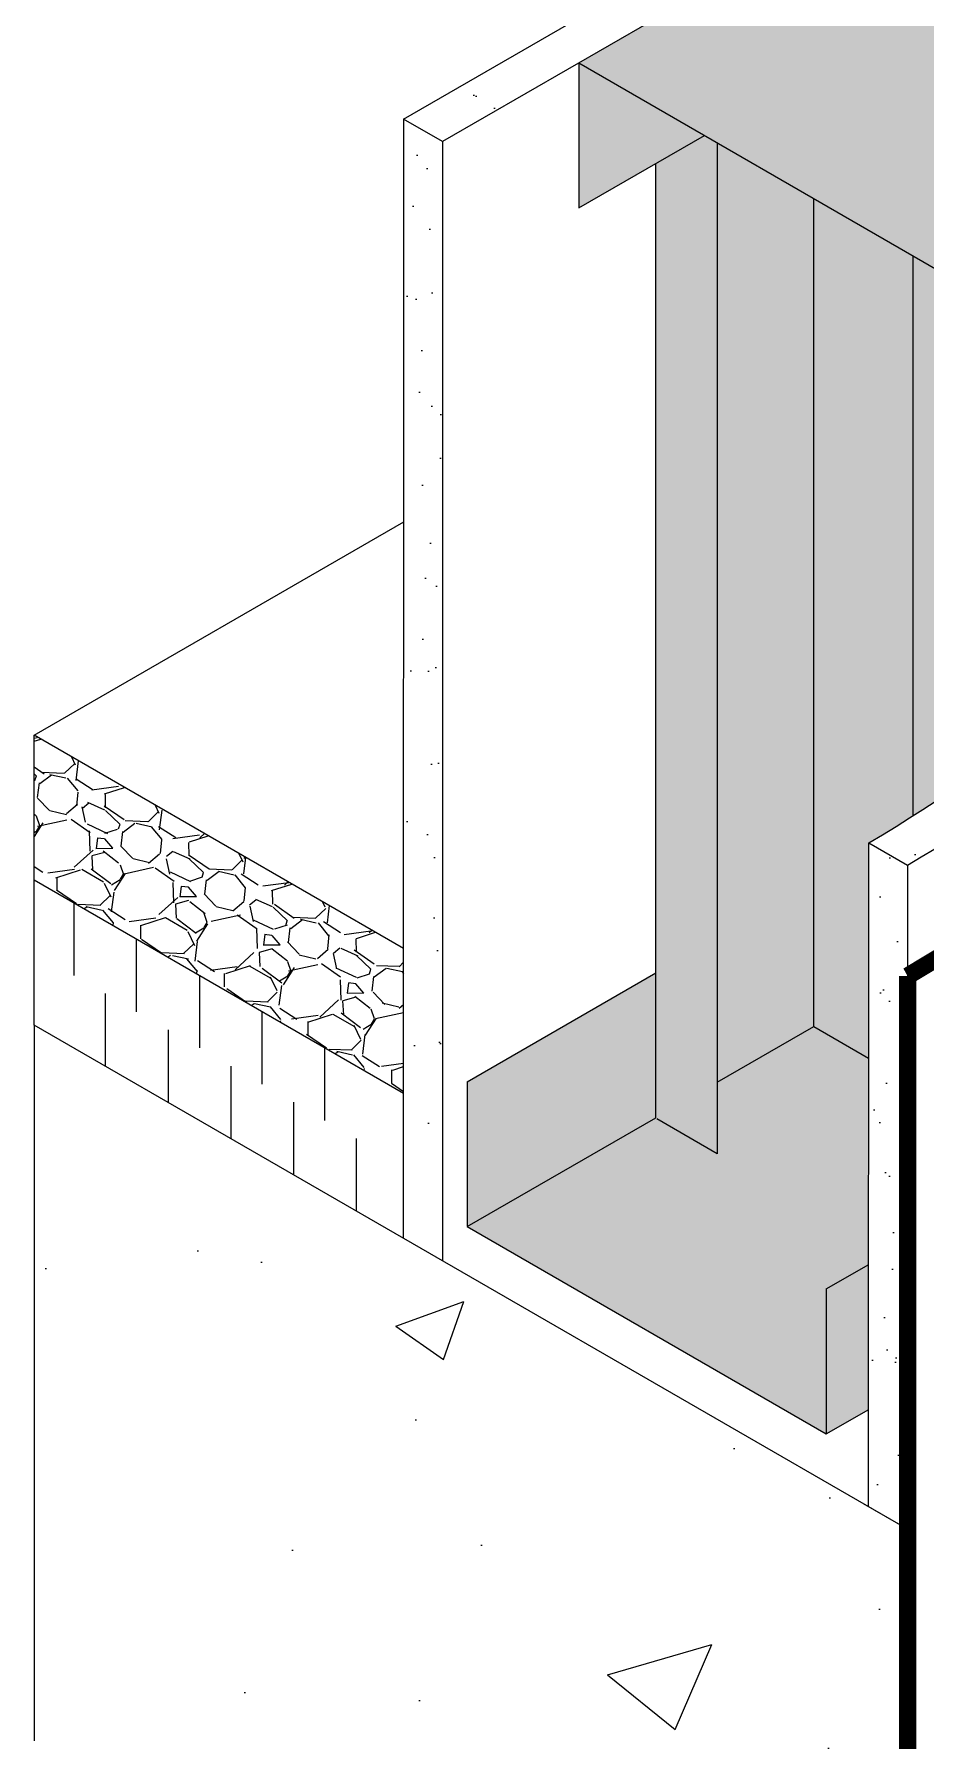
# Model space of a CAD drawing. Extents: x 0 to 51, y 0 to 66.
# Drawn here: x 6.83 to 11.45, y 44.57 to 53.4 of the extents above; entities that cross this region are included whole.
import ezdxf

# ---------------------------------------------------------------- set-up
doc = ezdxf.new("R2010")
doc.units = 0
doc.header["$LTSCALE"] = 1.5
doc.header["$MEASUREMENT"] = 0
doc.linetypes.add('DASHED', pattern=[0.75, 0.5, -0.25])
for name, color, linetype in [('STRUCTURE', 252, 'CONTINUOUS'), ('STRUCTURE_SHADING', 254, 'CONTINUOUS'), ('TYVEK', 160, 'DASHED')]:
    doc.layers.add(name, color=color, linetype=linetype)

msp = doc.modelspace()

# ---------------------------------------------------------------- hatches: boundary and pattern name
at = {"layer": 'STRUCTURE', "linetype": 'CONTINUOUS'}
h = msp.add_hatch(dxfattribs=at)
h.set_pattern_fill('AR-SAND', color=256, scale=0.25, style=0)
h.set_pattern_definition([(37.50000000000001, (49.09751116178141, 4.924996411535446), (-0.01574833952740204, 0.4817059422532897), [0, -0.38, 0, -0.425, 0, -0.40625]), (7.499999999999999, (49.09751116178141, 4.924996411535446), (0.4424441763169318, 0.7055365163074351), [0, -0.205, 0, -0.3425, 0, -0.13125]), (327.5, (48.79001116178141, 4.924996411535446), (0.7785354654378738, 0.001414763384241124), [0, -0.125, 0, -0.45, 0, -0.5875]), (317.5, (48.79001116178141, 4.924996411535446), (0.7515316511430733, 0.2194188912335623), [0, -0.0625, 0, -0.295, 0, -0.3375])])
h.paths.add_polyline_path([(8.946133506890718, 52.84543114410131), (8.746261993074405, 52.9608270164065), (8.743898353045218, 47.16864377873409), (8.946133506890561, 47.05188325822187)])
h.paths.add_polyline_path([(11.35317361018314, 49.10009185551912), (11.15317361018321, 49.21556190935701), (11.15162970861951, 45.77853943245697), (11.35317361018313, 45.66217800663569), (11.35317361018314, 48.52538279165341)])
h.paths.add_polyline_path([(11.32419475930429, 54.21840544833173), (11.12264041253017, 54.33477290469809), (8.746262786217876, 52.96277064245049), (8.746261993074405, 52.9608270164065), (8.946133506890718, 52.8454311441013)])
h.paths.add_polyline_path([(14.67180340240621, 53.00073961171714), (14.47180340240627, 53.11620966555503, -0.1677888247571627), (11.15317361018321, 49.21556190935701), (11.35317361018314, 49.10009185551912, 0.1677888247571629)])
h.paths.add_polyline_path([(15.96609563460745, 54.50705993411943), (15.76609563460752, 54.62252998795731, 0.1702997748268003), (14.47180340240627, 53.11620966555503), (14.6718034024062, 53.00073961171714, -0.1702997748268008)])
h.paths.add_polyline_path([(17.23131892916538, 55.23753694381747), (17.03131892916543, 55.35300699765538), (15.76609563460752, 54.62252998795731), (15.96609563460745, 54.50705993411943)])
h = msp.add_hatch(dxfattribs=at)
h.set_pattern_fill('GRAVEL', color=256, scale=0.5, angle=329.9999999999999, style=0)
h.set_pattern_definition([(198.0128, (49.86083465391812, 5.061641657061481), (-5.714101185041597, -1.897115339923409), [0.067268, -6.659544]), (154.9696999999999, (49.79686351074782, 5.040840386872259), (5.446150704778886, -2.566991325163556), [0.115434, -11.4279625]), (102.5104, (49.69227058931261, 5.089680132834414), (1.580120831380664, -7.26314115629752), [0.08139399999999998, -8.058015999999997]), (237.2737, (49.46089563557464, 5.07892695736136), (5.433011051260881, 8.410255161139844), [0.105119, -10.406779]), (262.8336999999999, (49.40406550855572, 4.990494289963993), (0.8349313043032511, 6.446153345320116), [0.1030775, -10.2046865]), (327.2737, (49.3912065247071, 4.888221876604472), (-8.410255161139844, 5.433011051260882), [0.105119, -10.406779]), (7.694199999999967, (49.47963919210446, 4.83139174958555), (-8.12916590663487, -1.080121027830332), [0.1390145, -13.7624245]), (42.25530000000005, (49.61740198652075, 4.850003908907227), (8.531092631443485, 7.776275119031165), [0.131244, -12.9931605]), (91.42959999999998, (49.71454300267213, 4.938257084380282), (-0.2141064215175645, 7.629165033881177), [0.105475, -10.4420365]), (145.2363999999999, (49.71191160546399, 5.043699370720881), (4.513142247417496, -3.183009272006893), [0.120416, -5.9003815]), (192.3973999999999, (49.61298855700986, 5.112359624758725), (-7.946153626318245, -1.76313445445764), [0.1557239999999999, -15.41668749999999]), (108.8141, (49.88707821044794, 4.827096830342438), (-1.531090860914148, 4.348075784698033), [0.0531505, -5.261922]), (141.4692, (49.86993719429656, 4.877407719474893), (5.129162404392066, -4.116028400135924), [0.1011185, -10.0107555]), (194.9999999999999, (49.79083465391812, 4.94039810053166), (-0.2500000773622383, -0.433012835887546), [0.0707105, -0.636396]), (173.1986, (49.79052376478566, 5.009859624758725), (2.665063724152732, -0.3839739550258164), [0.03807899999999998, -3.769807499999998]), (261.8014, (49.75271287565321, 5.014369243701959), (0.3169874051148299, 1.549038201518951), [0.05385149999999998, -2.638730999999999]), (0.963799999999999, (49.7450333837289, 4.961067973512737), (1.799037870187424, 0.1160269736171211), [0.08746449999999996, -2.828011499999999]), (131.5651, (49.83248528901273, 4.962539116683037), (0.6160259911630339, -0.9330121191156104), [0.06324550000000001, -1.5178935]), (346.3895, (49.50156550855572, 5.159369243701959), (5.080126148316988, -1.200965600667752), [0.08859999999999996, -8.771422499999995]), (40.34619999999997, (49.5876776678774, 5.13851987879657), (-4.482049283522034, -3.763141833716094), [0.0743305, -7.358703999999999]), (263.1986, (49.88248528901273, 5.04914165706148), (0.3839739550258164, 2.665063724152732), [0.0761575, -3.731729]), (313.6104999999999, (49.87346605112626, 4.97351987879657), (-3.580129793408, 3.799035498538233), [0.0886, -8.7714225]), (309.444, (49.34656550855572, 4.890901368528783), (-1.665065309065998, 2.116024131319738), [0.08543999999999996, -4.186561999999998]), (264.7751, (49.40084754085848, 4.82492060641525), (0.5849407281547392, 6.013139249825506), [0.071589, -7.0873215]), (36.80140000000001, (49.63681541603165, 4.613628955169261), (2.116025910307724, 1.665063061520304), [0.0761575, -3.731729]), (347.354, (49.69779617814518, 4.659250733434172), (-6.629164624458205, 1.517952077796968), [0.0838155, -8.297711999999999]), (39.44399999999997, (49.42463919210446, 4.736128955169262), (-2.116024131319739, -1.665065309065997), [0.04272, -4.229282]), (71.30989999999997, (49.61083465391812, 4.628628955169262), (0.5669885114696207, 1.982050541334835), [0.02549499999999999, -2.524014499999998]), (135.9637999999999, (49.6190045268992, 4.652779590263872), (1.049038827756838, -1.183011997202399), [0.1030775, -1.958475]), (156.0090000000001, (49.54490198652076, 4.724430225358484), (4.580126740431804, -2.066987531373325), [0.095525, -9.4569615]), (273.6901, (49.72253338372889, 4.922096830342437), (0.06698660969200698, 1.116025545920532), [0.07211099999999995, -1.730664499999999]), (323.1572, (49.72717439988028, 4.850135306115371), (6.861213657930687, -5.116028708357089), [0.125897, -12.4637815]), (30.94540000000001, (49.82792757535333, 4.774644925058604), (-3.482050915488933, -2.031089072969273), [0.051478, -5.096337]), (59.99999999999994, (49.87207821044794, 4.801116068228904), (-0.1830127018922189, 0.6830127018922194), [0.03, -0.47]), (90.25639999999997, (49.54374173248291, 4.74242060641525), (-0.01795202047418898, -4.031088698362502), [0.069462, -6.876760000000001]), (18.01279999999994, (49.54343084335045, 4.811882130642316), (5.714101185041596, 1.89711533992341), [0.1345359999999999, -6.592275999999996]), (329.9999999999999, (49.67137312969106, 4.85348467102076), (0.6830127018922194, 0.183012701892219), [0.13, -0.37]), (295.3048, (49.78395643218303, 4.78848467102076), (-2.580122380592253, 5.531091206056177), [0.079057, -7.826637]), (224.0546000000001, (49.81774808342902, 4.71701352785046), (-1.433012685619185, -1.482050890086771), [0.072801, -3.567254]), (177.6459999999999, (49.76542757535333, 4.66639174958555), (-10.72724144869997, 0.4198685929724837), [0.1185325, -11.73473699999999]), (145.4261, (49.64699490795596, 4.671260352377406), (-5.379166666064824, 3.68301059030697), [0.1253995, -12.414537])])
h.paths.add_polyline_path([(6.832450021993139, 49.77221898720939), (6.832450021993139, 49.02221898720938), (8.744204336538715, 47.91846711908205), (8.744510320032205, 48.66829045942972)])
h = msp.add_hatch(dxfattribs=at)
h.set_pattern_fill('AR-CONC', color=256, scale=0.5, angle=329.9999999999999, style=0)
h.set_pattern_definition([(20.00000000000001, (49.09751116178141, 4.924996411535446), (2.9489473588201, -2.064875171685073), [0.3749999999999999, -4.124999999999999]), (325, (49.09751116178141, 4.924996411535446), (1.279669435660893, 3.603965815587656), [0.3, -3.3]), (70.45139999999999, (49.34325677831578, 4.752923505110315), (4.228617959612242, 1.539087334706423), [0.31870095, -3.50571056]), (16.18419999999995, (49.59751116178141, 5.791021815319884), (4.20749176453421, -3.384820977655564), [0.5625, -6.1875]), (66.63560000000001, (49.9481352967809, 5.508953181498895), (6.482502912126463, 1.881397348529202), [0.47805144, -5.258565]), (321.1842, (49.59751116178141, 5.791021815319884), (6.482501444494804, 1.881402410667362), [0.45, -4.95]), (351, (49.90552386367363, 5.324515464373775), (1.5781361275, -3.235658567094619), [0.3749999999999999, -4.124999999999998]), (296, (49.90552386367363, 5.324515464373775), (2.866461405488796, 2.531703473026068), [0.3, -3.3]), (41.45140000000001, (50.03703503576845, 5.054877166204943), (4.444596947705417, -0.7039585532235666), [0.31870095, -3.50571056]), (7.499999999999974, (49.09751116178141, 4.924996411535446), (0.8848883526338646, 1.41107303261487), [0, -3.26, 0, -3.35, 0, -3.3125]), (337.4999999999999, (49.09751116178141, 4.924996411535446), (2.125153791639512, 1.050178966595791), [0, -1.91, 0, -3.185, 0, -1.2625]), (297.5, (48.13189283656176, 5.482496411535446), (2.255131774841066, -1.432221549936386), [0, -1.25, 0, -3.9, 0, -5.175]), (287.5, (47.69888013466954, 5.732496411535447), (2.775532644761994, -1.02449813463007), [0, -1.625, 0, -2.59, 0, -3.675])])
h.paths.add_polyline_path([(11.35317361018313, 44.84329323259696), (11.35317361018314, 45.66217800663568), (10.10457126957555, 46.38305890409627), (6.895396252485739, 44.53024084410285), (10.38602165134562, 42.51492733043095), (11.35317361018314, 43.07331277421306)])
h.paths.add_polyline_path([(6.832450021992955, 48.27221898720917), (6.832450021992955, 44.56658286722232), (6.895396252485725, 44.53024084410284), (10.10457126957554, 46.38305890409627)])
h.paths.add_polyline_path([(11.35317361018314, 43.07331277421306), (10.38602165134564, 42.51492733043096), (10.71533378807352, 42.32479887964371), (11.35317361018314, 41.95654188664883)])
at = {"layer": 'STRUCTURE_SHADING', "linetype": 'CONTINUOUS'}
h = msp.add_hatch(color=256, dxfattribs=at)
h.paths.add_polyline_path([(15.69139995154832, 54.59353770282849), (17.01907914307131, 55.36007364145163), (16.05922750750845, 55.91424424162595), (12.22307165769042, 53.69943862908014), (11.32419475930428, 54.21840544833172), (9.651851065028822, 53.25287736626419), (11.51057959897742, 52.17973994683852)])
h.paths.add_polyline_path([(14.48374711921598, 53.14629901499383, -0.1675250257513284), (15.76609563460754, 54.62252998795731), (17.03131892916543, 55.35300699765536), (17.0190791430713, 55.36007364145163), (15.69139995154832, 54.59353770282848), (11.51057959897752, 52.17973994683859), (11.51057959897768, 51.42973994683839)])
h.paths.add_polyline_path([(9.651851065028822, 53.25287736626419), (9.651851065028843, 52.5028773662642), (10.30137011786715, 52.87787736626419)], flags=17)
h = msp.add_hatch(color=256, dxfattribs=at)
h.paths.add_polyline_path([(11.38095069834883, 52.25458122751119), (10.8675358597998, 52.55100142275342), (10.8675358597998, 48.26458374556454), (11.15267248472226, 48.09996003840973), (11.15317361018321, 49.21556190935701, 0.008516474897144), (11.38095069834883, 49.35533738787292)])
h.paths.add_polyline_path([(10.8675358597998, 52.55100142275342), (10.36813704375187, 52.83932946363169), (10.36813704375187, 47.97625570468627), (10.8675358597998, 48.26458374556455)], flags=17)
h.paths.add_polyline_path([(10.36813704375187, 52.83932946363169), (10.30137011786717, 52.87787736626419), (10.04776119113043, 52.73145618414384), (10.04776119113043, 47.79128661993344), (9.073835409297992, 47.22899030762175), (10.93256394324682, 46.15585288819594), (10.93256394324679, 46.90585288819593), (11.15219305443892, 47.03265581466457), (11.15267248472227, 48.09996003840973), (10.8675358597998, 48.26458374556454), (10.36813704375187, 47.97625570468627)])
h = msp.add_hatch(color=256, dxfattribs=at)
h.paths.add_polyline_path([(12.53048966404446, 52.01858529745391), (11.70132655097028, 51.53986775091841), (11.70132655097028, 49.57079314437278, 0.03415585175387559), (12.53048966404446, 50.24809310644477)])
h.paths.add_polyline_path([(11.70132655097029, 51.53986775091843), (11.51057959897767, 51.4297399468384), (11.51057959897753, 52.17973994683846), (11.38095069834883, 52.2545812275112), (11.38095069834883, 49.35533738787292, 0.01230463509095404), (11.70132655097028, 49.57079314437279)])
for points in [[(10.04776119113041, 48.54128661993335), (9.073835409297963, 47.97899030762174), (9.073835409297978, 47.22899030762175), (10.04776119113043, 47.79128661993344)], [(11.15219305443891, 47.03265581466457), (10.93256394324678, 46.90585288819592), (10.93256394324682, 46.15585288819594), (11.15185606899295, 46.28246125602664)]]:
    msp.add_hatch(color=256, dxfattribs=at).paths.add_polyline_path(points)
at = {"layer": 'TYVEK', "linetype": 'CONTINUOUS'}
h = msp.add_hatch(dxfattribs=at)
h.set_pattern_fill('_USER', color=23, scale=0.2, angle=90, style=0, pattern_type=0)
h.set_pattern_definition([(90, (49.09751116178141, 4.924996411535446), (-0.2, 1.224606353822377e-17), [])])
edge = h.paths.add_edge_path()
edge.add_line((19.00069449996498, 54.57254105959349), (17.23131892916536, 53.55099159749478))
edge.add_line((17.23131892916536, 53.55099159749478), (17.23131892916537, 54.66018667462781))
edge.add_line((17.23131892916537, 54.66018667462781), (16.21609563460756, 54.07404723222727))
edge.add_arc((17.4660956346077, 51.90898372276609), 2.500000000000151, 120.0000000000018, 158.6589515286076)
edge.add_arc((7.364268972806933, 55.85586108229501), 8.345494124115671, 298.5529721081193, 338.6589515286074, ccw=False)
edge.add_line((11.35317361018314, 48.52538279165341), (11.35317361018306, 37.04810823580926))
edge.add_line((11.35317361018306, 37.04810823580926), (13.62733024100299, 38.36126519661589))
edge.add_line((13.62733024100299, 38.36126519661589), (13.62733024100299, 44.5952130703034))
edge.add_arc((10.72508754254949, 51.67620829790602), 7.652679667545059, 292.2869418478326, 329.0152966518834)
edge.add_ellipse((17.34703080856182, 47.85936719909351), major_axis=(0.1041545791609349, 0.09263469999518924), ratio=0.9031737347499496, start_angle=16.499163029266697, end_angle=203.9304158709215, ccw=False)
edge.add_arc((10.7250875425495, 51.67620829790602), 7.652679667545059, 331.0751998971262, 350.3647184885427)
edge.add_arc((829.5192900515298, -89.39577897984007), 823.2054852282374, 169.9278906966484, 170.2230448405719, ccw=False)
edge = h.paths.add_edge_path(flags=16)
edge.add_ellipse((17.12289240337581, 49.86974815771882), major_axis=(0.1041545791609344, 0.09263469999518878), ratio=0.9031737347499492, start_angle=0, end_angle=360)
edge = h.paths.add_edge_path(flags=16)
edge.add_spline(control_points=[(17.08303223043735, 49.94485008701972), (17.1153541689941, 49.96676963424631), (17.16922594105068, 50.00330348414832), (17.18203324854504, 49.88413801490584), (17.12293115239349, 49.8578388272347), (17.08303223043735, 49.84008464752319)], knot_values=[0, 0, 0, 0, 0.08524151815436572, 0.1420741403770343, 0.2601567206604724, 0.2601567206604724, 0.2601567206604724, 0.2601567206604724], degree=3, periodic=0)
edge.add_line((17.08303223043735, 49.84008464752318), (17.08303223043735, 49.94485008701972))
edge = h.paths.add_edge_path(flags=16)
edge.add_spline(control_points=[(15.94987044283452, 48.71631302686183), (15.9360137779393, 48.80360983356501), (15.91025675826261, 48.96587871896924), (15.66085358279159, 48.98091245598366), (15.43873465961639, 48.94547474447005), (15.23490231497793, 48.78682572336842), (15.17531871518484, 48.53266276180671), (15.20253898805649, 48.3791744967783), (15.21771466243934, 48.29360268996196)], knot_values=[0, 0, 0, 0, 0.2331037272821067, 0.433297430205648, 0.6411983289952413, 0.9281811223988924, 1.133837944138113, 1.392956665632416, 1.392956665632416, 1.392956665632416, 1.392956665632416], degree=3, periodic=0)
edge.add_spline(control_points=[(15.21771466243926, 48.29360268996196), (15.23931173406158, 48.24419186800492), (15.30537779046695, 48.09304275818414), (15.66179999831753, 48.10199397625183), (15.92762513164281, 48.32841187348273), (15.94385954035784, 48.54308048417732), (15.94987044283433, 48.62256302686176)], knot_values=[0, 0, 0, 0, 0.1531286692286295, 0.4684249548018221, 0.8650155717986745, 1.098190714087254, 1.098190714087254, 1.098190714087254, 1.098190714087254], degree=3, periodic=0)
edge = h.paths.add_edge_path(flags=0)
edge.add_spline(control_points=[(15.38723731848112, 48.5789766410612), (15.37278229855482, 48.59276059070148), (15.37278229855482, 48.61305675452808), (15.37404258374634, 48.6763989886044), (15.39688173847052, 48.71842162667348), (15.45723485269654, 48.7735423755212), (15.54152116165304, 48.81410257561368), (15.64453939134336, 48.82866227890684), (15.71620817969059, 48.81943490525011), (15.71841948513346, 48.76730201956001)], knot_values=[0.1693351350576057, 0.1693351350576057, 0.1693351350576057, 0.1693351350576057, 0.2360340609454792, 0.2360340609454792, 0.3507194281854419, 0.3507194281854419, 0.4654047954254047, 0.4654047954254047, 0.5437012250705168, 0.5437012250705168, 0.5437012250705168, 0.5437012250705168], degree=3, periodic=0)
h.paths.add_polyline_path([(16.46971728795947, 47.90435931491846, 0.022861088245715), (16.46209486797456, 47.89633784856683, -0.00502620237399275)], flags=16)
h.paths.add_polyline_path([(16.66178216698931, 47.94474113525482, -0.0009435784860127878), (16.66178216698933, 47.85946686704216, -0.2711281288700378), (16.59538005320628, 47.80740813179525, -0.4382804466269808), (16.54720343915678, 47.8466060052897, -0.3038765555787743), (16.56638998215852, 47.89177117150368, -0.1081086455132207)], flags=16)
edge = h.paths.add_edge_path(flags=16)
edge.add_ellipse((13.74078201739179, 48.68741502772483), major_axis=(0.104154579160885, 0.0926346999952503), ratio=0.9031737347498755, start_angle=213.8665434005348, end_angle=359.99999999996174, ccw=False)
edge.add_ellipse((13.74078201739179, 48.68741502772483), major_axis=(0.104154579160885, 0.0926346999952503), ratio=0.9031737347498755, start_angle=-3.83124643121846e-11, end_angle=213.8665434005348, ccw=False)
edge = h.paths.add_edge_path(flags=16)
edge.add_spline(control_points=[(13.70092184445333, 48.76251695702572), (13.73324378301007, 48.78443650425231), (13.78711555506666, 48.82097035415433), (13.79992286256102, 48.70180488491185), (13.74082076640947, 48.6755056972407), (13.70092184445333, 48.6577515175292)], knot_values=[0, 0, 0, 0, 0.2131037953859143, 0.3551853509425856, 0.6503918016511808, 0.6503918016511808, 0.6503918016511808, 0.6503918016511808], degree=3, periodic=0)
edge.add_line((13.70092184445332, 48.65775151752921), (13.70092184445333, 48.76251695702574))
edge = h.paths.add_edge_path(flags=16)
edge.add_line((12.5111507388815, 48.01649771275544), (12.52591628240978, 47.98895154026398))
edge.add_spline(control_points=[(12.5259163389317, 47.98895157055971), (12.41574486106089, 47.92989647829906), (12.23583696260654, 47.83346065164979), (12.0692460649888, 47.74760529527583), (11.99517126242893, 47.7211613392643)], knot_values=[0.562120166402754, 0.562120166402754, 0.562120166402754, 0.562120166402754, 0.9308490263282125, 1.164247282882431, 1.164247282882431, 1.164247282882431, 1.164247282882431], degree=3, periodic=0)
edge.add_spline(control_points=[(11.49751117193762, 47.83270157055974), (11.50192814039745, 47.8046500802191), (11.52585009096753, 47.65272543519393), (11.79337267624253, 47.6601830386988), (11.95628996787087, 47.7072811099902), (11.99517126242893, 47.7211613392643)], knot_values=[0, 0, 0, 0, 0.08117017326888686, 0.4396112153314843, 0.5621201664027539, 0.5621201664027539, 0.5621201664027539, 0.5621201664027539], degree=3, periodic=0)
edge.add_line((11.99517126242893, 47.72116133926431), (11.98466732896784, 47.7505898392239))
edge.add_spline(control_points=[(11.52876484788674, 47.83513962576702), (11.53541450781174, 47.79347608920656), (11.54266963892841, 47.76334917539966), (11.58070660466718, 47.72456904569156), (11.61235482908678, 47.71113777608002), (11.73415596372677, 47.69187664514154), (11.84285286341262, 47.70843729815237), (11.94650083668745, 47.73764736187603), (11.965883115282, 47.74388517797929), (11.98466732896783, 47.75058983922391)], knot_values=[0.001174582396085617, 0.001174582396085617, 0.001174582396085617, 0.001174582396085617, 0.06209760817134347, 0.06209760817134347, 0.1241952163426869, 0.1241952163426869, 0.2504807632611225, 0.2504807632611225, 0.2810519083259765, 0.2810519083259765, 0.2810519083259765, 0.2810519083259765], degree=3, periodic=0)
edge.add_spline(control_points=[(11.98466732896783, 47.75058983922391), (12.04347833435921, 47.77158128849079), (12.09642688520202, 47.79714892736936), (12.26582326011184, 47.88443995631095), (12.38843638807911, 47.95071473325975), (12.51115073888148, 48.01649771275543)], knot_values=[0.2810519083259765, 0.2810519083259765, 0.2810519083259765, 0.2810519083259765, 0.3767663101795581, 0.3767663101795581, 0.5821236414411975, 0.5821236414411975, 0.5821236414411975, 0.5821236414411975], degree=3, periodic=0)
edge = h.paths.add_edge_path(flags=16)
edge.add_spline(control_points=[(13.55432150592576, 49.02020157055974), (13.56724870437566, 48.97269691979819), (13.5976579739226, 48.86094944911928), (13.50289287361478, 48.70497057140256), (13.36144102232988, 48.54958484964885), (13.15598562318718, 48.35871953769409), (12.8591992814359, 48.17453933568961), (12.63638859525178, 48.05046776759414), (12.5259163389317, 47.98895157055971)], knot_values=[0, 0, 0, 0, 0.1428134558087522, 0.3359469485555873, 0.5033941970596514, 0.7833770798791209, 1.169237400013762, 1.548687782587653, 1.548687782587653, 1.548687782587653, 1.548687782587653], degree=3, periodic=0)
edge.add_line((12.52591633893168, 47.98895157055971), (12.51115079490575, 48.01649774388081))
edge.add_spline(control_points=[(12.51115073888131, 48.0164977127554), (12.72536361499886, 48.13577135380428), (12.943793379253, 48.24988095623583), (13.22299451030174, 48.46272747536207), (13.30458822732769, 48.5385160312528), (13.42631540689116, 48.66679482663078), (13.47251915849855, 48.71966595136674), (13.53573500885285, 48.82594531535201), (13.55013183495382, 48.87161136956293), (13.54095379898052, 48.94856022944332), (13.53394396373577, 48.97589317454537), (13.52622428291496, 49.00442235990965)], knot_values=[0.0002505584379334802, 0.0002505584379334802, 0.0002505584379334802, 0.0002505584379334802, 0.3681301305683303, 0.3681301305683303, 0.5353339496185356, 0.5353339496185356, 0.6400473331687101, 0.6400473331687101, 0.7273425474151587, 0.7273425474151587, 0.7705355621334626, 0.7705355621334626, 0.7705355621334626, 0.7705355621334626], degree=3, periodic=0)
edge.add_spline(control_points=[(13.52622428291496, 49.0044223599097), (13.50682010393547, 49.02483358473352), (13.48870326618033, 49.0428816146532), (13.40698844512134, 49.09298764489007), (13.30335527914011, 49.08712127883509), (13.12340840604472, 49.07309485007234), (13.03788925261696, 49.05566409764401), (12.80566402537905, 48.97649206618112), (12.67013020073043, 48.89667893293484), (12.53371843700196, 48.81548230579013)], knot_values=[0, 0, 0, 0, 0.04202121453356389, 0.04202121453356389, 0.1801113886157754, 0.1801113886157754, 0.3182015626979868, 0.3182015626979868, 0.5560477353908875, 0.5560477353908875, 0.5560477353908875, 0.5560477353908875], degree=3, periodic=0)
edge.add_spline(control_points=[(11.52876484789329, 47.83513962572729), (11.52889705865417, 47.91302547253544), (11.53059997967146, 47.98435638215584), (11.58427740432098, 48.10666213489883), (11.63352773038222, 48.16282801399074), (11.77565642100843, 48.2934141987435), (11.86902179375709, 48.36529697405968), (12.04573343330683, 48.5000983515173), (12.13464591835416, 48.56308924976141), (12.32738757896649, 48.68943700080219), (12.43056623021491, 48.75246977735686), (12.53371843700196, 48.81548230579013)], knot_values=[0.001204580648238207, 0.001204580648238207, 0.001204580648238207, 0.001204580648238207, 0.1148556554967574, 0.1148556554967574, 0.2297113109935148, 0.2297113109935148, 0.3984913275604529, 0.3984913275604529, 0.5672713441273911, 0.5672713441273911, 0.7479263056417517, 0.7479263056417517, 0.7479263056417517, 0.7479263056417517], degree=3, periodic=0)
edge.add_spline(control_points=[(12.53371843700196, 48.81548230579013), (12.67013020073043, 48.89667893293484), (12.80566402537905, 48.97649206618112), (13.03788925261696, 49.05566409764401), (13.12340840604472, 49.07309485007234), (13.30335527914011, 49.08712127883509), (13.40698844512134, 49.09298764489007), (13.48870326618033, 49.0428816146532), (13.50682010393547, 49.02483358473352), (13.52622428291496, 49.0044223599097)], knot_values=[0, 0, 0, 0, 0.2378461726929006, 0.2378461726929006, 0.3759363467751121, 0.3759363467751121, 0.5140265208573236, 0.5140265208573236, 0.5560477353908875, 0.5560477353908875, 0.5560477353908875, 0.5560477353908875], degree=3, periodic=0)
edge.add_spline(control_points=[(13.52622428291496, 49.00442235990965), (13.53394396373577, 48.97589317454537), (13.54095379898052, 48.94856022944332), (13.55013183495382, 48.87161136956293), (13.53573500885285, 48.82594531535201), (13.47251915849855, 48.71966595136674), (13.42631540689116, 48.66679482663078), (13.30458822732769, 48.5385160312528), (13.22299451030174, 48.46272747536207), (12.943793379253, 48.24988095623583), (12.72536361499886, 48.13577135380428), (12.51115073888131, 48.0164977127554)], knot_values=[0.0002505584379335346, 0.0002505584379335346, 0.0002505584379335346, 0.0002505584379335346, 0.04344357315623748, 0.04344357315623748, 0.1307387874026861, 0.1307387874026861, 0.2354521709528605, 0.2354521709528605, 0.4026559900030658, 0.4026559900030658, 0.7705355621334626, 0.7705355621334626, 0.7705355621334626, 0.7705355621334626], degree=3, periodic=0)
edge.add_line((12.51115079490576, 48.01649774388081), (12.52591633893169, 47.9889515705597))
edge.add_spline(control_points=[(12.5259163389317, 47.98895157055971), (12.63638859525178, 48.05046776759414), (12.8591992814359, 48.17453933568961), (13.15598562318718, 48.35871953769409), (13.36144102232988, 48.54958484964885), (13.50289287361478, 48.70497057140256), (13.5976579739226, 48.86094944911928), (13.56724870437566, 48.97269691979819), (13.55432150592576, 49.02020157055974)], knot_values=[0, 0, 0, 0, 0.379450382573891, 0.765310702708532, 1.045293585528001, 1.212740834032066, 1.405874326778901, 1.548687782587653, 1.548687782587653, 1.548687782587653, 1.548687782587653], degree=3, periodic=0)
edge.add_spline(control_points=[(13.55432150592576, 49.02020157055974), (13.5337095877346, 49.04202141262362), (13.46602070375697, 49.11367708019291), (13.27844731086338, 49.11954403222548), (13.06733617761282, 49.09952232045866), (12.80094159509896, 49.01090905343116), (12.62743949290262, 48.90763507532385), (12.51773469011813, 48.84233528207863)], knot_values=[0, 0, 0, 0, 0.08811402471601126, 0.2893636555553567, 0.514780541594511, 0.7372531946638193, 1.119813565634305, 1.119813565634305, 1.119813565634305, 1.119813565634305], degree=3, periodic=0)
edge.add_spline(control_points=[(11.49751117193762, 47.83270157055974), (11.49759552159315, 47.89751261364362), (11.4978515427288, 48.09422944372608), (11.78467723751692, 48.34127218835583), (12.12026205397009, 48.59954065439672), (12.38449182754414, 48.76094439307697), (12.51773469011813, 48.84233528207863)], knot_values=[0, 0, 0, 0, 0.1888088603176709, 0.5730795050637044, 1.030526813528306, 1.495852611283485, 1.495852611283485, 1.495852611283485, 1.495852611283485], degree=3, periodic=0)
edge.add_spline(control_points=[(12.51773469011813, 48.84233528207863), (12.62743949290262, 48.90763507532385), (12.80094159509896, 49.01090905343116), (13.06733617761282, 49.09952232045866), (13.27844731086338, 49.11954403222548), (13.46602070375697, 49.11367708019291), (13.5337095877346, 49.04202141262362), (13.55432150592576, 49.02020157055974)], knot_values=[0, 0, 0, 0, 0.3825603709704853, 0.6050330240397936, 0.830449910078948, 1.031699540918293, 1.119813565634305, 1.119813565634305, 1.119813565634305, 1.119813565634305], degree=3, periodic=0)
h.paths.add_polyline_path([(14.2579671465005, 48.21961400326227), (13.87070762008137, 46.74602961143792), (13.60844809366225, 46.59461400326234), (13.73061687731094, 47.05948575068629), (13.39194174271609, 47.71961400326227), (13.65420126913518, 47.87102961143779), (13.84576510821206, 47.49764317284414), (13.99570762008139, 48.06819839508665)], flags=16)
h.paths.add_polyline_path([(15.45135596830151, 47.25722313466648, -0.29702570383046), (15.29696236397393, 46.96091874828367, -0.0820093194063606), (15.23117767908202, 46.92864398211631, -0.5131396402509929), (14.99600277848637, 47.05345720752099, -0.2576403943727106), (15.15103812969713, 47.34224326208527, -0.5350210848521528)], flags=16)
h.paths.add_polyline_path([(15.30849410511698, 47.20849423830039, -0.4359844533382622), (15.21149800426524, 47.05228533608253, -0.4605665040660931), (15.12904786954912, 47.09658410241183, -0.2797514858282924), (15.16361693154485, 47.21658215759971, -0.4603151700988702)], flags=0)
h.paths.add_polyline_path([(13.50019491818922, 48.17645157055971), (13.50019491818922, 47.92645157055973), (13.39194174271609, 47.86395157055971), (13.17543539177007, 47.7389515705597), (13.17543539176996, 46.73895157055972), (12.85067586535082, 46.55145157055972), (12.85067586535082, 47.55145157055966), (12.52591633893167, 47.36395157055971), (12.52591633893167, 47.61395157055971)], flags=16)
h.paths.add_polyline_path([(12.64295382283479, 48.16154551589036, -0.5736723652122873), (12.61966633893167, 48.17516267291503), (12.61966633893179, 48.7931477246619), (12.62775531344168, 48.7976013143212, 0.2733997692986191), (12.61966633893179, 48.7839137672505), (12.61966633893167, 48.17516267291503, 0.5736723652122873), (12.64295382283479, 48.16154551589036), (12.77591633893167, 48.23636459431215), (12.77591633893167, 48.24550117941492, -0.2709125763481072), (12.76795382283479, 48.23188402239027)], flags=16)
h.paths.add_polyline_path([(14.68146106034735, 46.82819316483769, 0.05170444221685926), (14.68543118060121, 46.81612717942704, -0.0264088296633593)], flags=16)
h.paths.add_polyline_path([(12.52591633889541, 48.68980838723721), (12.52591633872124, 48.28414885429014, -0.2758007751185914), (12.50128180425782, 48.24288594944748), (12.33841633902955, 48.15510241170212), (12.3384163389394, 47.95938395945353), (12.30716633893157, 47.94254039135029), (12.30716633917485, 48.63825884367535), (12.45431360115777, 48.72963054957153, -0.5880955590562704)], flags=16)
h.paths.add_polyline_path([(12.49466633889542, 48.68980838725062), (12.49466633871712, 48.2748205095813), (12.33841633904581, 48.19060266926371), (12.33841633924352, 48.6208790254089), (12.47079875964949, 48.70308244136208, -0.5880955590585025)], flags=0)
h.paths.add_polyline_path([(12.18216633893179, 48.556207311279), (12.18216633893167, 47.90644941481906, -0.2934388249165382), (12.15479338184378, 47.86382388318304), (12.02979338184367, 47.80663385480207, -0.5462656304049816), (11.96341633893156, 47.84925938643809), (11.96341633893179, 48.39796641397512), (11.99466633893167, 48.42016189609203), (11.99466633893156, 47.84925938643809, 0.5462656304028374), (12.01679201990224, 47.83505087589281), (12.14179201990238, 47.89224090427378, 0.2934388249152842), (12.15091633893156, 47.90644941481912), (12.15091633893179, 48.53481701571121)], flags=16)
h.paths.add_polyline_path([(14.03779049932164, 46.68041327804662), (14.03779049932164, 46.22738927804673), (13.92009141156444, 46.15943567804679), (13.92009141156445, 46.21326439176009, -0.6959710472274534), (13.68322079103367, 46.16377451145105), (13.68322079103367, 46.47570236152013), (13.80091987879086, 46.54365596152012), (13.80091987879087, 46.25817265632134, 0.4598255834214913), (13.92009141156445, 46.30775452653351), (13.92009141156445, 46.6124596780467)], flags=16)
h.paths.add_polyline_path([(13.54097248423196, 46.59443508416958), (13.54097248423196, 46.39098500127017), (13.6417775170595, 46.44918481410883), (13.6417775170595, 46.31327761410881), (13.54097248423199, 46.25507780127019), (13.54097248423199, 46.10670408502029, -0.1014976844343987), (13.54097248423199, 46.1190878414933), (13.54097248423199, 46.25507780127019), (13.64177751705951, 46.31327761410881), (13.6417775170595, 46.44918481410882), (13.54097248423196, 46.39098500127017), (13.54097248423196, 46.59443508416959), (13.40506528423197, 46.51596902566481), (13.40506528423197, 46.3125189427654), (13.30426025140446, 46.25431912992676), (13.30426025140446, 46.11841192992674), (13.40506528423198, 46.17661174276538), (13.40506528423197, 46.02719714920586, -0.06769327737374013), (13.40506528423197, 46.05516275061598), (13.40506528423197, 46.17661174276538), (13.30426025140446, 46.11841192992675), (13.30426025140446, 46.25431912992676), (13.40506528423197, 46.3125189427654), (13.40506528423197, 46.51596902566482)], flags=16)
h.paths.add_polyline_path([(12.33071439769964, 47.43675121640967, -0.3537160203436517), (12.15750931694275, 47.13675121640966, -0.556012053037433), (11.97359732964226, 47.23821311440582, -0.3458248453514607), (12.15750931694275, 47.53675121640966, -0.546252201092799)], flags=16)
h.paths.add_polyline_path([(12.19384602700944, 47.36866848862486, -0.3537160203436518), (12.15054475682022, 47.29366848862485, -0.5560120530374328), (12.10456675999509, 47.31903396312389, -0.3458248453514605), (12.15054475682024, 47.39366848862485, -0.5462522010925506)], flags=0)
h.paths.add_polyline_path([(12.33071439769972, 41.64126924701811, -0.3537160203436517), (12.15750931694283, 41.3412692470181, -0.556012053037433), (11.97359732964234, 41.44273114501426, -0.3458248453514607), (12.15750931694283, 41.7412692470181, -0.546252201092799)], flags=16)
h.paths.add_polyline_path([(12.19384602700952, 41.5731865192333, -0.3537160203436518), (12.1505447568203, 41.49818651923329, -0.5560120530374328), (12.10456675999517, 41.52355199373233, -0.3458248453514605), (12.15054475682032, 41.59818651923329, -0.5462522010925506)], flags=0)

# ---------------------------------------------------------------- linework, layer by layer
at = {"layer": 'STRUCTURE', "linetype": 'CONTINUOUS'}
for p, q in [((8.74457916011658, 52.9617986004677), (14.95879626234821, 56.54957851724389)), ((9.651851065028815, 53.2528773662642), (11.51057959897765, 52.17973994683838)), ((10.04776119113043, 52.73145618414385), (10.04776119113043, 47.79128661993341)), ((11.38095069834883, 52.25458122751119), (11.38095069834883, 49.35533738787291)), ((6.832450021993139, 49.77221898720938), (8.745411501658722, 50.87666781244369)), ((8.744510320032212, 48.66829045942973), (6.832450021993139, 49.77221898720938)), ((6.832450021993139, 49.02221898720938), (6.832450021993139, 49.77221898720938)), ((8.744204336538708, 47.91846711908206), (6.832450021993139, 49.02221898720938)), ((6.832450021993139, 48.27221898720937), (6.832450021993139, 49.02221898720938)), ((7.038218364829333, 48.9034185790822), (7.038218364829333, 48.5284185790822)), ((7.362977891248491, 48.3409185790822), (7.362977891248491, 48.71591857908221)), ((7.687737417667648, 48.5284185790822), (7.687737417667648, 48.1534185790822)), ((7.200598128038912, 48.4346685790822), (7.200598128038912, 48.05966857908221)), ((8.012496944086806, 47.9659185790822), (8.012496944086806, 48.34091857908221)), ((7.52535765445807, 48.2471685790822), (7.52535765445807, 47.87216857908221)), ((8.337256470505963, 47.7784185790822), (8.337256470505963, 48.15341857908221)), ((7.850117180877227, 48.0596685790822), (7.850117180877227, 47.68466857908221)), ((8.174876707296384, 47.8721685790822), (8.174876707296384, 47.49716857908221)), ((8.499636233715542, 47.6846685790822), (8.499636233715542, 47.30966857908221)), ((9.073835409297985, 47.22899030762175), (10.93256394324682, 46.15585288819594))]:
    msp.add_line(p, q, dxfattribs=at)
at = {"layer": 'STRUCTURE'}
for p, q in [((11.32419475930428, 54.21840544833173), (8.946133506890519, 52.84543114410121)), ((9.651851065028815, 53.25287736626419), (9.651851065028843, 52.50287736626417)), ((8.743898353045218, 47.16864377873469), (8.746262786217876, 52.9627706424505)), ((8.946133506890696, 52.84543114410132), (8.74457916011658, 52.9617986004677)), ((8.946133506890703, 52.84543114410129), (8.946133506890561, 47.05188325822248)), ((10.36813704375187, 52.83932946363169), (10.36813704375187, 47.60631753518057)), ((10.8675358597998, 48.26458374556455), (10.8675358597998, 52.55100142275342)), ((11.35317361018314, 45.66217800663568), (6.832450021993139, 48.27221898720906)), ((6.832450021993139, 48.27221898720937), (6.832450021993139, 44.56658286722253)), ((10.36813704375187, 47.97625570468627), (10.8675358597998, 48.26458374556454)), ((10.8675358597998, 48.26458374556454), (11.15083701102878, 48.10101974964075)), ((9.073835409297956, 47.97899030762174), (9.073835409297985, 47.22899030762172)), ((10.36813704375187, 47.60631753518057), (10.05563704375196, 47.78673949430227)), ((10.36813704375187, 47.60631753518057), (10.36813704375187, 47.60631753518057)), ((10.93256394324679, 46.90585288819593), (10.93256394324682, 46.15585288819592)), ((11.35317361018314, 45.66217800663568), (11.35317361018313, 44.84329323259696)), ((11.35317361018313, 44.84329323259696), (11.35317361018314, 41.95654188664883))]:
    msp.add_line(p, q, dxfattribs=at)
for points in [[(9.651851065028815, 52.50287736626419), (10.30137011786714, 52.87787736626419)], [(11.15162970861951, 45.77853943245697), (11.15317361018321, 49.21556190935701), (11.35317361018314, 49.10009185551912), (11.35317361018314, 45.66217800663569)], [(9.073835409297956, 47.97899030762174), (10.05001733454795, 48.54258920494279)], [(9.073835409297956, 47.22899030762174), (10.04958736131197, 47.79234095977934)], [(11.35317361018314, 47.14869199262535), (11.36745422682935, 47.15693691049024)], [(10.93256394324679, 46.90585288819593), (11.15234850412787, 47.03274556358433)], [(11.35317361018314, 46.39869199262539), (11.36702425359339, 46.40668866532675)], [(10.93256394324679, 46.15585288819593), (11.1519185308919, 46.28249731842082)], [(11.35317361018313, 45.66217800663568), (11.12563800665026, 45.79354574858561)]]:
    msp.add_lwpolyline(points, dxfattribs=at)
at = {"layer": 'STRUCTURE', "linetype": 'CONTINUOUS'}
for centre, end in [((7.16426897280698, 55.9713311361329), 338.6589515286077), ((7.364268972806912, 55.85586108229501), 338.6589515286076)]:
    msp.add_arc(centre, 7.845494124115691, 300.5594794344531, end, dxfattribs=at)
at = {"layer": 'TYVEK', "color": 23, "const_width": 0.09}
msp.add_lwpolyline([(11.35317361018314, 48.52538279165341, 0.1768038193504237), (15.13751877443977, 52.81878029689198, -0.1702997748268003), (16.21609563460756, 54.07404723222727), (17.23131892916537, 54.66018667462781)], format="xyb", dxfattribs=at)
msp.add_lwpolyline([(11.35317361018306, 37.04810823580927), (11.35317361018314, 48.52538279165341)], dxfattribs=at)

doc.saveas('drawing.dxf')
